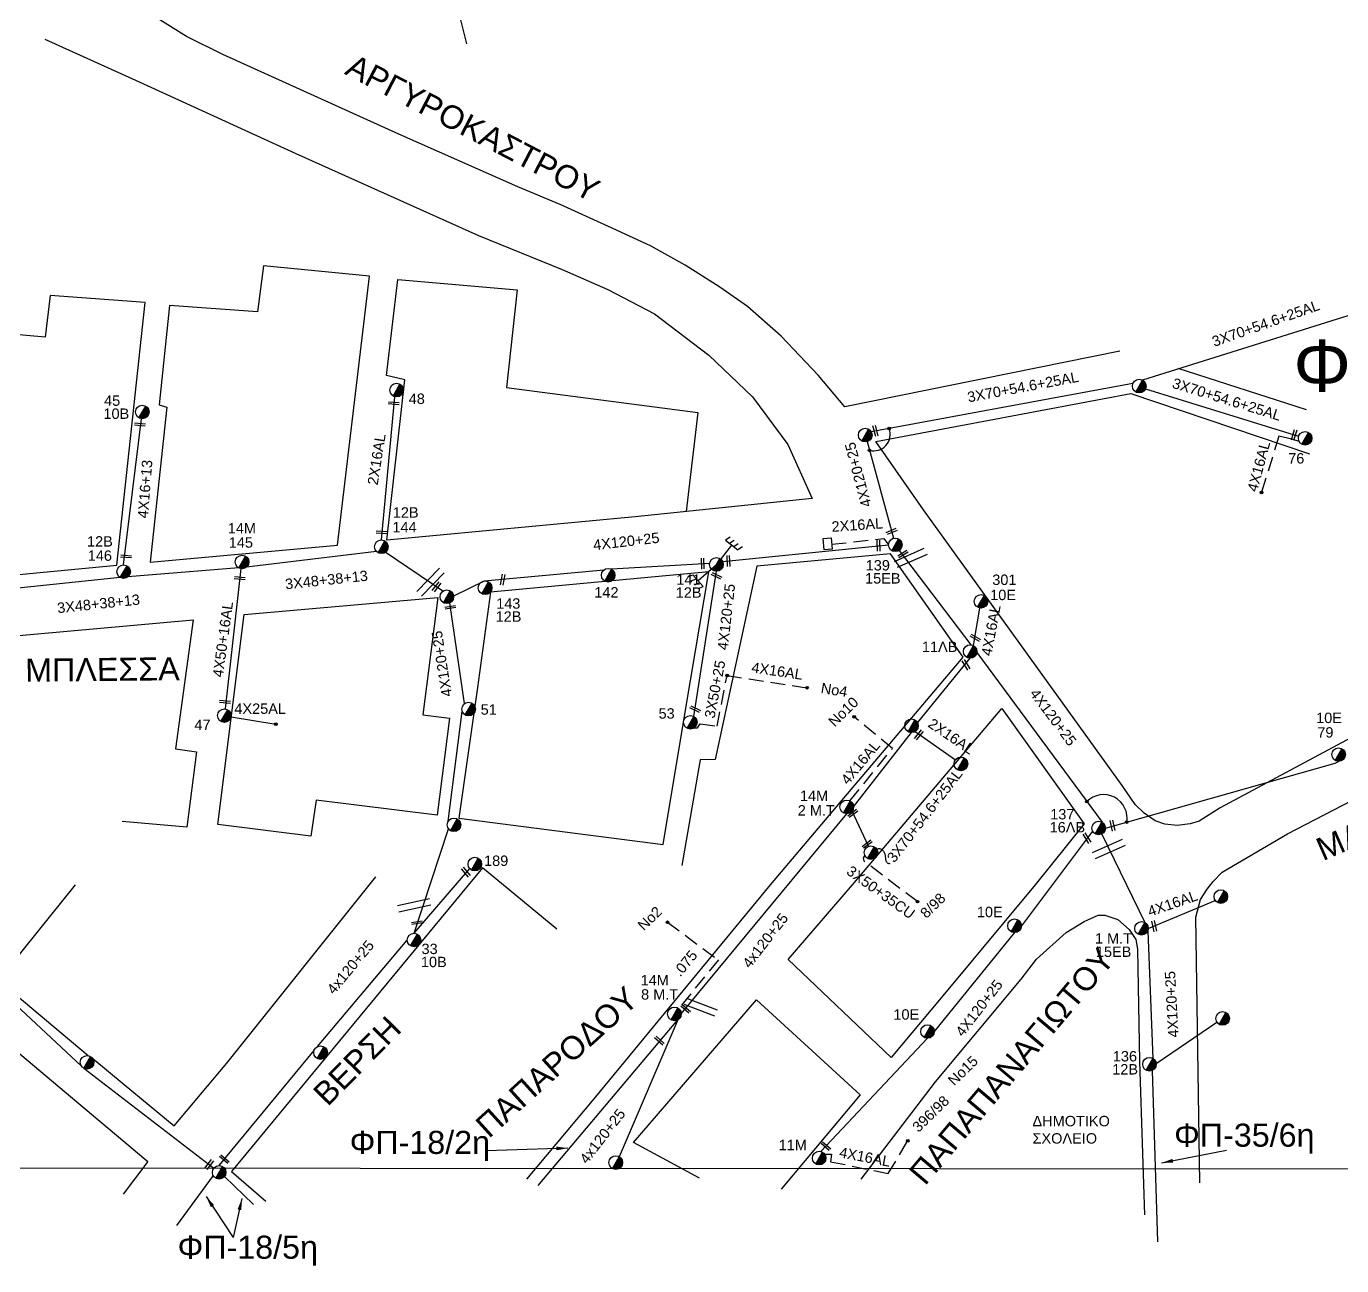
# Model space of a CAD drawing. Header units: millimetres. Extents: x 645 to 3057, y 900 to 1793.
# Drawn here: x 1689.6 to 1917.6, y 900 to 1114.8 of the extents above; entities that cross this region are included whole.
import ezdxf

# ---------------------------------------------------------------- set-up
doc = ezdxf.new("R2010")
doc.units = ezdxf.units.MM
doc.linetypes.add('DASHED', pattern=[19.05, 12.7, -6.35])
for name, color, linetype in [('Άγνωστα', 7, 'Continuous'), ('Γέφυρες Εναέριου Δικτύου', 7, 'Continuous'), ('Γείωση', 7, 'Continuous'), ('Γυμνά εναέρια ΧΤ (1Φ)   2x16AL', 7, 'Continuous'), ('Γυμνά εναέρια ΧΤ (3Φ)   3x50+35CU', 7, 'Continuous'), ('Γυμνά εναέρια ΧΤ (3Φ)   4x50AL', 7, 'Continuous'), ('Γυμνά εναέρια ΧΤ και ΦΟΠ (3Φ)   4x50+16AL', 7, 'Continuous'), ('Εναέρια παροχή ΧΤ 4x16', 7, 'SYN_LINE'), ('Εναέρια παροχή ΧΤ 4x25', 7, 'SYN_LINE'), ('Επιγραφές - Σχήματα', 7, 'Continuous'), ('Επιτοίχιο Κουτί', 7, 'Continuous'), ('Μηχανική τομή', 7, 'Continuous'), ('Στύλος ΦΜ', 7, 'Continuous'), ('Στύλος ΦΜ @ 1', 7, 'Continuous'), ('Συνδέσεις', 7, 'Continuous'), ('Συνεστραμμένα ΧΤ   3x70+54.6+25 AL', 7, 'SYN_LINE'), ('Συνεστραμμένα ΧΤ   4x120+25 AL', 7, 'SYN_LINE'), ('Τομή', 7, 'Continuous'), ('Υπόβαθρο ΔΕΗ', 7, 'Continuous'), ('Υπόγεια καλώδια Παροχών ΧΤ   .075', 7, 'DASHED'), ('Υπόγεια καλώδια Παροχών ΧΤ   4x16AL', 7, 'DASHED')]:
    doc.layers.add(name, color=color, linetype=linetype)
doc.styles.get("Standard").update_dxf_attribs({"font": 'arial.ttf'})
doc.linetypes.add('SYN_LINE', pattern='A,0.5,-0.0001,["/\\/\\/\\/",Standard,S=0.1,R=0,X=0,Y=-0.05],-0.25', length=0.7501)
doc.dimstyles.new('ISO-25', dxfattribs={"dimtxt": 2.5, "dimasz": 2.5, "dimexe": 1.25, "dimexo": 0.625, "dimtad": 1, "dimtxsty": 'Standard', "dimcen": 2.5, "dimadec": 0, "dimazin": 0, "dimtfac": 1, "dimtmove": 0, "dimatfit": 3, "dimfxl": 1, "dimarcsym": 0})

# ---------------------------------------------------------------- blocks, each defined once
blk = doc.blocks.new('ΥΠΑΡΧΩΝ ΤΣΙΜΕΝΤΕΝΙΟΣ ΣΤΥΛΟΣ')
at = {"layer": 'Στύλος ΦΜ'}
blk.add_hatch(color=256, dxfattribs=at).paths.add_polyline_path([(-1.29, -2.28, 0.574793), (2.62, 0, 0.268822), (1.3, 2.27)])
blk.add_line((-1.29, -2.28), (1.3, 2.27), dxfattribs=at)
blk.add_circle((0, 0), 2.62, dxfattribs=at)
at = {"layer": 'Στύλος ΦΜ', "flags": 4}
for tag, p in [('ΑΡΙΘΜΟΣ', (-4.68, 8.05)), ('ΤΥΠΟΣ', (-4.91, 3.03))]:
    blk.add_attdef(tag, p, '', height=4, dxfattribs=at)
blk = doc.blocks.new('_ΣΥΝΔΕΣΗ')
at = {"layer": 'Συνδέσεις', "linetype": 'SYN_LINE', "ltscale": 40}
blk.add_hatch(color=256, dxfattribs=at).paths.add_polyline_path([(0.5, -0.01, 1), (-0.5, -0.01, 1)])
at = {"layer": 'Συνδέσεις'}
blk.add_circle((0, -0.01), 0.5, dxfattribs=at)
blk = doc.blocks.new('ΜΗΧΑΝΙΚΗ ΤΟΜΗ')
at = {"layer": 'Μηχανική τομή', "ltscale": 40}
for p, q in [((-1.89, 0.78), (1.89, 0.78)), ((1.89, 0), (-1.89, 0))]:
    blk.add_line(p, q, dxfattribs=at)
blk = doc.blocks.new('ΤΟΜΗ')
at = {"layer": 'Τομή', "ltscale": 40}
for p, q in [((-5.68, 0), (5.68, 0)), ((5.68, -2.33), (-5.68, -2.33))]:
    blk.add_line(p, q, dxfattribs=at)
blk = doc.blocks.new('ΓΕΙΩΣΗ')
at = {"layer": 'Γείωση', "ltscale": 40}
for p, q in [((-2.34, 11.45), (-3, 9.45)), ((-0.34, 11.45), (-1, 9.45)), ((1.66, 11.45), (1, 9.45)), ((3.66, 11.45), (3, 9.45)), ((0, 9.45), (0, 0))]:
    blk.add_line(p, q, dxfattribs=at)
blk.add_lwpolyline([(-3, 9.45), (3, 9.45)], dxfattribs=at)
blk = doc.blocks.new('ΕΠΙΤΟΙΧΙΟ ΚΟΥΤΙ')
at = {"layer": 'Επιτοίχιο Κουτί', "ltscale": 40}
blk.add_lwpolyline([(-2.06, 1.35), (1.86, 1.35), (1.86, -1.39), (-2.06, -1.39)], close=True, dxfattribs=at)

msp = doc.modelspace()

# ---------------------------------------------------------------- linework, layer by layer
at = {"layer": 'Άγνωστα', "color": 6}
for points in [[(1706.46577, 1021.48743), (1709.5542, 1046.8182)], [(1750.32289, 1023.78753), (1727.77407, 1021.11142)], [(1761.80807, 1016.91426), (1751.83133, 1023.66814)], [(1726.41338, 1020.96972), (1707.21647, 1019.40214)], [(1726.78458, 1020.83526), (1724.05182, 996.52855)], [(1705.88474, 1019.28519), (1686.48943, 1017.28061)]]:
    msp.add_lwpolyline(points, dxfattribs=at)
at = {"layer": 'Άγνωστα', "color": 1}
msp.add_lwpolyline([(1756.80325, 957.64517), (1766.4533, 968.8684)], dxfattribs=at)
at = {"layer": 'Γέφυρες Εναέριου Δικτύου'}
msp.add_arc((1876.3606, 977.5884), 4.07543, 350.2005404, 135.3469699, dxfattribs=at)
at = {"layer": 'Γυμνά εναέρια ΧΤ (1Φ)   2x16AL', "color": 6, "linetype": 'SYN_LINE', "ltscale": 20}
msp.add_lwpolyline([(1751.14833, 1025.80541), (1753.46847, 1050.63642)], dxfattribs=at)
at = {"layer": 'Γυμνά εναέρια ΧΤ (1Φ)   2x16AL', "color": 85, "linetype": 'DASHED', "ltscale": 0.2}
msp.add_lwpolyline([(1829.21446, 1025.0497), (1838.23318, 1026.05133), (1839.06345, 1024.95515)], dxfattribs=at)
at = {"layer": 'Γυμνά εναέρια ΧΤ (1Φ)   2x16AL', "color": 5, "ltscale": 0.2}
msp.add_lwpolyline([(1843.69833, 992.6149), (1850.65937, 987.68082)], dxfattribs=at)
at = {"layer": 'Γυμνά εναέρια ΧΤ (3Φ)   3x50+35CU', "color": 5, "linetype": 'DASHED', "ltscale": 0.2}
msp.add_lwpolyline([(1844.07847, 963.12262), (1834.83843, 970.10954), (1834.72668, 970.71518), (1834.98844, 971.05806)], dxfattribs=at)
at = {"layer": 'Εναέρια παροχή ΧΤ 4x16', "color": 5, "ltscale": 20}
msp.add_lwpolyline([(1853.80864, 1007.49553), (1854.90745, 1013.99711)], dxfattribs=at)
at = {"layer": 'Εναέρια παροχή ΧΤ 4x16', "color": 1, "ltscale": 15}
msp.add_lwpolyline([(1884.10287, 958.4876), (1895.71336, 963.33622)], dxfattribs=at)
at = {"layer": 'Εναέρια παροχή ΧΤ 4x25', "color": 6, "linetype": 'SYN_LINE', "ltscale": 10}
msp.add_lwpolyline([(1725.08174, 995.16307), (1732.8375, 993.88582)], dxfattribs=at)
at = {"layer": 'Επιγραφές - Σχήματα'}
msp.add_lwpolyline([(644.94827, 917.56325), (2950.19274, 916.21517), (2950.19274, 1768.24265), (644.94827, 1768.24265)], close=True, dxfattribs=at)
msp.add_lwpolyline([(1837.00195, 972.27577), (1837.26051, 972.31645), (1837.48469, 972.31183), (1837.67731, 972.26925), (1837.84121, 972.19604), (1837.97923, 972.09954), (1838.09419, 971.98706), (1838.18892, 971.86595), (1838.26627, 971.74355), (1838.32889, 971.62575), (1838.37877, 971.51278), (1838.41773, 971.40345), (1838.44759, 971.29656), (1838.47018, 971.19091), (1838.4873, 971.0853), (1838.50079, 970.97854), (1838.51245, 970.86944), (1838.52405, 970.75727), (1838.53707, 970.64328), (1838.55293, 970.52921), (1838.57305, 970.41677), (1838.59885, 970.30771), (1838.63176, 970.20374), (1838.67318, 970.10661), (1838.72455, 970.01803), (1838.78663, 969.93964), (1838.85758, 969.87264), (1838.93493, 969.81815), (1839.01618, 969.77727), (1839.09885, 969.75111), (1839.18046, 969.74079), (1839.25852, 969.74741), (1839.33054, 969.77207)], dxfattribs=at)
at = {"layer": 'Συνεστραμμένα ΧΤ   3x70+54.6+25 AL', "color": 85, "ltscale": 20}
for points in [[(1930.29218, 1068.30598), (1883.11842, 1053.48951)], [(1881.44597, 1052.92129), (1836.06803, 1044.53417)], [(1883.62046, 1052.01567), (1910.17394, 1043.77029)]]:
    msp.add_lwpolyline(points, dxfattribs=at)
at = {"layer": 'Συνεστραμμένα ΧΤ   3x70+54.6+25 AL', "color": 5, "ltscale": 5}
msp.add_lwpolyline([(1835.60116, 972.72072), (1832.74741, 978.80348)], dxfattribs=at)
at = {"layer": 'Συνεστραμμένα ΧΤ   4x120+25 AL', "color": 85, "linetype": 'SYN_LINE', "ltscale": 20}
for points in [[(1835.34875, 1042.84786), (1839.93058, 1026.09122)], [(1810.29026, 1022.09375), (1839.06345, 1024.95515)], [(1808.06611, 1021.70635), (1791.04916, 1020.7183)], [(1789.69451, 1020.5884), (1768.95553, 1018.68203), (1763.67213, 1016.07008)], [(1805.3029, 995.23047), (1809.23584, 1020.39126)], [(1765.57541, 997.44578), (1763.00147, 1014.89535)], [(1762.72061, 977.04567), (1765.17485, 996.07472)], [(1756.80325, 957.64517), (1762.77288, 975.74307)], [(1778.31607, 913.93636), (1802.53116, 942.64911)], [(1802.53116, 942.64911), (1792.3673, 918.92095)]]:
    msp.add_lwpolyline(points, dxfattribs=at)
at = {"layer": 'Συνεστραμμένα ΧΤ   4x120+25 AL', "color": 5, "linetype": 'SYN_LINE', "ltscale": 20}
for points in [[(1840.93561, 1024.00385), (1853.35868, 1007.64358)], [(1854.39046, 1006.31757), (1876.08041, 976.90069)], [(1844.11063, 994.1231), (1853.22308, 1005.29587)], [(1833.00363, 979.5325), (1843.05476, 992.42352)], [(1876.67262, 975.8788), (1916.51659, 987.09536), (1917.09994, 987.42015)], [(1803.12715, 943.67315), (1831.82587, 978.35914)], [(1874.43999, 975.35495), (1862.10202, 958.94081)], [(1860.92425, 957.76305), (1847.00675, 940.61891)], [(1845.82898, 939.44115), (1827.31863, 919.82649)]]:
    msp.add_lwpolyline(points, dxfattribs=at)
at = {"layer": 'Συνεστραμμένα ΧΤ   4x120+25 AL', "color": 1, "linetype": 'SYN_LINE', "ltscale": 20}
for points in [[(1876.02456, 974.82687), (1883.51066, 959.50949)], [(1884.00306, 958.0131), (1884.89583, 935.96585)], [(1740.07641, 938.00751), (1755.62548, 956.4674)], [(1684.18207, 948.54687), (1699.16631, 934.60261)], [(1723.02659, 917.38341), (1739.48692, 937.31838)], [(1699.5485, 934.2559), (1722.09288, 916.92349)], [(1884.77884, 933.86342), (1885.72661, 904.17905)], [(1721.98083, 915.66386), (1715.63644, 907.01832)], [(1723.96612, 915.49541), (1729.00069, 910.63816)]]:
    msp.add_lwpolyline(points, dxfattribs=at)
at = {"layer": 'Συνεστραμμένα ΧΤ   4x120+25 AL', "color": 1, "linetype": 'SYN_LINE', "ltscale": 15}
msp.add_lwpolyline([(1885.47978, 935.0832), (1896.01377, 942.22217)], dxfattribs=at)
at = {"layer": 'Υπόβαθρο ΔΕΗ'}
for points in [[(1750.32809, 1174.21373), (1765.89324, 1111.81298)], [(1879.15597, 1058.51121), (1831.51754, 1048.90289), (1826.90014, 1054.3392), (1820.45453, 1061.14217), (1814.62081, 1066.24637), (1809.8456, 1069.60809), (1803.8393, 1073.43624), (1797.81904, 1076.79682), (1790.53552, 1080.10765), (1782.16464, 1083.94545), (1774.81208, 1087.01487), (1754.14872, 1096.10575), (1723.6809, 1109.94061), (1717.33125, 1113.03521), (1711.36878, 1116.82608)], [(1692.7912, 1112.5758), (1709.17377, 1105.227), (1736.33694, 1092.79165), (1767.99166, 1078.54099), (1782.4906, 1072.69839), (1790.41919, 1069.21487), (1798.49107, 1064.96784), (1807.92337, 1057.83018), (1815.46986, 1050.62454), (1821.59779, 1042.33816), (1825.84866, 1032.98515), (1795.15111, 1029.82903), (1752.11022, 1025.7871), (1755.22274, 1053.56574), (1752.04185, 1054.32498), (1754.01325, 1070.96546), (1774.68265, 1069.12894), (1772.85529, 1052.2229), (1805.98394, 1047.88702), (1803.98568, 1030.73734)], [(1980.32403, 1078.98998), (1968.09138, 1053.7439), (1961.69707, 1040.8102), (1943.61626, 1004.59278), (1896.5881, 979.3788), (1892.9462, 977.08597), (1891.36712, 976.61308), (1889.12396, 976.33294), (1886.9509, 976.54305), (1885.30359, 977.13835), (1883.38126, 978.43413), (1881.8546, 979.98403), (1879.5646, 983.23142), (1845.13756, 1031.037), (1836.88633, 1042.87311), (1881.05484, 1051.19171), (1912.03453, 1040.74454)], [(1749.09658, 1071.53429), (1730.72828, 1073.2976), (1729.66845, 1065.35605), (1714.38644, 1066.43552), (1712.64873, 1049.21387), (1713.97064, 1048.84242), (1711.08289, 1021.95418), (1743.53282, 1024.90396), (1749.09658, 1071.53429)], [(1911.52828, 1048.38008), (1889.28424, 1055.50105)], [(1776.37284, 915.01206), (1788.34861, 929.29282), (1818.63667, 966.02344), (1852.03958, 1005.49738), (1839.39422, 1023.41288), (1816.2119, 1021.26706), (1809.01788, 987.75994), (1806.42254, 987.7091), (1803.25569, 969.37551)], [(1681.18949, 976.95448), (1685.75751, 1009.0343), (1718.50039, 1011.97404), (1715.44046, 989.63001), (1719.0671, 989.06954), (1717.40379, 976.05475), (1706.23357, 977.03426)], [(1895.35657, 966.62166), (1896.93241, 968.24424), (1908.22553, 974.88253), (1953.10998, 998.10814)], [(1701.11178, 935.93023), (1706.56021, 931.4089), (1715.19675, 924.24179), (1724.37492, 935.13643), (1750.15841, 967.39839)], [(1781.58258, 958.35501), (1768.69658, 968.98341), (1725.17239, 916.33384), (1731.09124, 911.2148)], [(1698.0741, 966.02344), (1684.72722, 949.50786), (1700.31401, 936.4436)], [(1893.02152, 914.40853), (1892.35352, 960.44548), (1893.16269, 963.48806), (1894.33096, 965.29579), (1895.35657, 966.62166)], [(1834.30518, 915.04656), (1847.19554, 931.91826), (1862.06824, 949.66843), (1864.7292, 953.17557), (1869.89681, 957.78336), (1872.98071, 959.67089), (1875.4256, 960.75344), (1876.59248, 960.7812), (1878.81511, 960.03174), (1880.77041, 958.30717), (1881.93728, 956.55843)], [(1881.93728, 956.55843), (1882.21511, 954.89297), (1882.56533, 935.41709), (1883.41977, 908.86586)], [(1806.29304, 915.21312), (1794.87848, 921.40914), (1816.20293, 946.09034), (1834.17609, 929.65115), (1820.47154, 913.28137)], [(1654.17474, 912.35889), (1663.3027, 923.77584), (1679.98722, 943.84761), (1698.36831, 928.41836), (1710.64405, 918.09757), (1706.3903, 912.421)]]:
    msp.add_lwpolyline(points, dxfattribs=at)
for points in [[(1710.1992, 1066.93646), (1693.71605, 1068.16662), (1692.87401, 1060.95764), (1674.71974, 1062.58647), (1672.55895, 1044.86633), (1675.75122, 1044.59098), (1672.55461, 1018.29113), (1705.27943, 1021.46505)], [(1764.58385, 977.60855), (1799.97271, 973.02078), (1803.92389, 996.64172), (1807.91894, 1020.27809), (1770.05193, 1016.77658), (1767.81033, 1000.2494)], [(1760.81763, 978.12564), (1739.83501, 980.71515), (1738.9386, 974.4931), (1722.79577, 976.50078), (1727.33786, 1012.89749), (1760.90591, 1015.82052), (1758.35167, 995.5029), (1762.9802, 994.89882)], [(1832.80042, 966.02344), (1858.6884, 996.6051), (1872.96702, 976.59104), (1864.47017, 966.02344), (1848.17542, 946.42338), (1839.4993, 936.09486), (1821.69297, 953.11552)]]:
    msp.add_lwpolyline(points, close=True, dxfattribs=at)
msp.add_arc((1836.50765, 1044.12306), 2.86898, 254.8373629, 20.1874112, dxfattribs=at)
at = {"layer": 'Υπόγεια καλώδια Παροχών ΧΤ   .075', "color": 85, "ltscale": 0.2}
msp.add_lwpolyline([(1800.74757, 959.54581), (1809.59704, 953.01995), (1802.6952, 944.58468)], dxfattribs=at)
at = {"layer": 'Υπόγεια καλώδια Παροχών ΧΤ   4x16AL', "color": 85, "ltscale": 0.2}
for points in [[(1910.27003, 1042.84751), (1908.97751, 1043.27651), (1906.75031, 1043.80246), (1903.73452, 1034.03342)], [(1805.39295, 993.24386), (1805.94264, 993.22365), (1806.42131, 993.91113), (1809.3532, 993.55245), (1811.09142, 1002.32447)], [(1811.09142, 1002.32447), (1824.94532, 1000.19767)]]:
    msp.add_lwpolyline(points, dxfattribs=at)
at = {"layer": 'Υπόγεια καλώδια Παροχών ΧΤ   4x16AL', "color": 5, "ltscale": 0.2}
for points in [[(1832.37919, 980.57661), (1839.73143, 989.67711), (1833.10166, 995.15999)], [(1828.00971, 919.38143), (1829.1964, 919.34178), (1829.03742, 918.0561), (1839.01347, 915.9871), (1842.39667, 921.66163)]]:
    msp.add_lwpolyline(points, dxfattribs=at)

# ---------------------------------------------------------------- block references
at = {"layer": 'Γείωση'}
for xscale, yscale, zscale, rotation in [(0.4499999999998616, 0.4499999999998616, 0.4499999999998616, 321.6782490481095), (0.4500000000000223, 0.4500000000000223, 0.4500000000000223, 131.3913665608296)]:
    msp.add_blockref('ΓΕΙΩΣΗ', (1809.23811, 1021.56774), dxfattribs=dict(at, xscale=xscale, yscale=yscale, zscale=zscale, rotation=rotation))
at = {"layer": 'Επιτοίχιο Κουτί', "xscale": 0.4999999999999582, "yscale": 0.4999999999999582, "zscale": 0.4999999999999582, "rotation": 94.92834500148624}
msp.add_blockref('ΕΠΙΤΟΙΧΙΟ ΚΟΥΤΙ', (1828.50602, 1025.18149), dxfattribs=at)
at = {"layer": 'Μηχανική τομή'}
for p, xscale, yscale, zscale, rotation in [((1753.26526, 1049.30763), 0.4999999999999551, 0.4999999999999551, 0.4999999999999551, 355.6937070166181), ((1709.27775, 1045.61524), 0.4999999999999551, 0.4999999999999551, 0.4999999999999551, 355.6937070166181), ((1836.98671, 1044.7467), 0.4999999999998826, 0.4999999999998826, 0.4999999999998826, 104.9552922677304), ((1909.56474, 1043.9385), 0.4999999999998105, 0.4999999999998105, 0.4999999999998105, 73.15258208473885), ((1751.1713, 1026.92626), 0.4999999999999551, 0.4999999999999551, 0.4999999999999551, 355.6937070166181), ((1839.69273, 1027.1048), 0.499999999999883, 0.499999999999883, 0.499999999999883, 22.22887043641753), ((1837.52713, 1024.83276), 0.4999999999999127, 0.4999999999999127, 0.4999999999999127, 91.99328651015111), ((1841.66943, 1023.18956), 0.4999999999998769, 0.4999999999998769, 0.4999999999998769, 31.63722734507585), ((1706.88122, 1022.75167), 0.4999999999999551, 0.4999999999999551, 0.4999999999999551, 355.6937070166181), ((1807.04484, 1021.72015), 0.4999999999999127, 0.4999999999999127, 0.4999999999999127, 91.99328651015111), ((1811.49959, 1022.15413), 0.4999999999999127, 0.4999999999999127, 0.4999999999999127, 91.99328651015111), ((1726.58708, 1018.98377), 0.4999999999999551, 0.4999999999999551, 0.4999999999999551, 355.6937070166181), ((1772.35363, 1018.89269), 0.4999999999999671, 0.4999999999999671, 0.4999999999999671, 79.77533815333558), ((1809.14998, 1019.40686), 0.4999999999998864, 0.4999999999998864, 0.4999999999998864, 334.3368039820626), ((1760.86167, 1017.55494), 0.4999999999999483, 0.4999999999999483, 0.4999999999999483, 51.87255322340788), ((1763.1432, 1013.9345), 0.4999999999999551, 0.4999999999999551, 0.4999999999999551, 8.63866089855616), ((1854.02285, 1008.67668), 0.499999999999992, 0.499999999999992, 0.499999999999992, 329.6409827577756), ((1852.348, 1004.06593), 0.4999999999999786, 0.4999999999999786, 0.4999999999999786, 301.1804758845066), ((1724.01846, 997.55305), 0.4999999999999551, 0.4999999999999551, 0.4999999999999551, 355.6937070166181), ((1805.47152, 996.30921), 0.4999999999998527, 0.4999999999998527, 0.4999999999998527, 334.5327712033381), ((1844.46835, 991.8939), 0.4999999999999749, 0.4999999999999749, 0.4999999999999749, 50.71538109555514), ((1833.00783, 978.2484), 0.4999999999999568, 0.4999999999999568, 0.4999999999999568, 37.09173141830854), ((1878.09847, 976.34788), 0.5000000000000316, 0.5000000000000316, 0.5000000000000316, 102.8421619412111), ((1835.50199, 972.93212), 0.4999999999999568, 0.4999999999999568, 0.4999999999999568, 37.09173141830854), ((1873.29118, 974.01372), 0.5000000000001061, 0.5000000000001061, 0.5000000000001061, 301.9922511893172), ((1765.62145, 968.1066), 0.5000000000000617, 0.5000000000000617, 0.5000000000000617, 310.2746263624588), ((1757.34572, 959.28976), 0.499999999999955, 0.499999999999955, 0.499999999999955, 8.638660898556163), ((1884.93912, 958.83263), 0.4999999999999638, 0.4999999999999638, 0.4999999999999638, 281.6290272110313), ((1803.75881, 944.4094), 0.5000000000000302, 0.5000000000000302, 0.5000000000000302, 318.8395181414674), ((1799.22822, 938.88293), 0.5000000000000302, 0.5000000000000302, 0.5000000000000302, 318.8395181414674), ((1828.09535, 920.60898), 0.5000000000000302, 0.5000000000000302, 0.5000000000000302, 318.8395181414674), ((1723.80157, 918.32348), 0.5000000000000606, 0.5000000000000606, 0.5000000000000606, 320.0888646962302), ((1721.44099, 917.42509), 0.4999999999999489, 0.4999999999999489, 0.4999999999999489, 52.53663477238312)]:
    msp.add_blockref('ΜΗΧΑΝΙΚΗ ΤΟΜΗ', p, dxfattribs=dict(at, xscale=xscale, yscale=yscale, zscale=zscale, rotation=rotation))
at = {"layer": 'Στύλος ΦΜ @ 1', "ltscale": 40, "xscale": 0.4499999999998181, "yscale": 0.4499999999998181, "zscale": 0.4499999999998181}
for p in [(1882.53286, 1052.46762), (1835.02816, 1043.98116), (1762.49944, 1015.96077), (1843.05476, 993.60129), (1851.62025, 986.99975), (1763.72691, 976.4337), (1836.02293, 971.62106), (1896.68508, 964.00173), (1896.98873, 942.88291), (1740.60768, 936.95637), (1700.12953, 935.28037), (1791.78174, 917.89906), (1723.02659, 916.20564)]:
    msp.add_blockref('ΥΠΑΡΧΩΝ ΤΣΙΜΕΝΤΕΝΙΟΣ ΣΤΥΛΟΣ', p, dxfattribs=at)
at = {"layer": 'Στύλος ΦΜ @ 1', "ltscale": 40}
ref = msp.add_blockref('ΥΠΑΡΧΩΝ ΤΣΙΜΕΝΤΕΝΙΟΣ ΣΤΥΛΟΣ', (1753.78577, 1051.77065), dxfattribs=dict(at, xscale=0.4499999999998181, yscale=0.4499999999998181, zscale=0.4499999999998181))
ref.add_attrib('ΤΥΠΟΣ', '48', (1755.88682, 1049.37763), dxfattribs={"layer": 'Στύλος ΦΜ', "height": 1.8, "flags": 4})
ref = msp.add_blockref('ΥΠΑΡΧΩΝ ΤΣΙΜΕΝΤΕΝΙΟΣ ΣΤΥΛΟΣ', (1709.69675, 1047.98731), dxfattribs=dict(at, xscale=0.4499999999998181, yscale=0.4499999999998181, zscale=0.4499999999998181))
ref.add_attrib('ΤΥΠΟΣ', '10B', (1702.96297, 1046.7905), dxfattribs={"layer": 'Στύλος ΦΜ', "height": 1.8, "flags": 4})
ref.add_attrib('ΑΡΙΘΜΟΣ', '45', (1703.06952, 1049.05279), dxfattribs={"layer": 'Στύλος ΦΜ', "height": 1.8, "flags": 4})
ref = msp.add_blockref('ΥΠΑΡΧΩΝ ΤΣΙΜΕΝΤΕΝΙΟΣ ΣΤΥΛΟΣ', (1911.29873, 1043.42102), dxfattribs=dict(at, xscale=0.4499999999998181, yscale=0.4499999999998181, zscale=0.4499999999998181))
ref.add_attrib('ΤΥΠΟΣ', '76', (1908.36063, 1039.04986), dxfattribs={"layer": 'Στύλος ΦΜ', "height": 1.8, "flags": 4})
ref = msp.add_blockref('ΥΠΑΡΧΩΝ ΤΣΙΜΕΝΤΕΝΙΟΣ ΣΤΥΛΟΣ', (1751.14833, 1024.62765), dxfattribs=dict(at, xscale=0.4499999999998181, yscale=0.4499999999998181, zscale=0.4499999999998181))
ref.add_attrib('ΤΥΠΟΣ', '12B', (1753.13051, 1029.67196), dxfattribs={"layer": 'Στύλος ΦΜ', "height": 1.8, "flags": 4})
ref.add_attrib('ΑΡΙΘΜΟΣ', '144', (1753.05791, 1027.13311), dxfattribs={"layer": 'Στύλος ΦΜ', "height": 1.8, "flags": 4})
ref = msp.add_blockref('ΥΠΑΡΧΩΝ ΤΣΙΜΕΝΤΕΝΙΟΣ ΣΤΥΛΟΣ', (1726.99441, 1021.99419), dxfattribs=dict(at, xscale=0.4499999999998181, yscale=0.4499999999998181, zscale=0.4499999999998181))
ref.add_attrib('ΤΥΠΟΣ', '14M', (1724.51779, 1026.93077), dxfattribs={"layer": 'Στύλος ΦΜ', "height": 1.8, "flags": 4})
ref.add_attrib('ΑΡΙΘΜΟΣ', '145', (1724.69017, 1024.46217), dxfattribs={"layer": 'Στύλος ΦΜ', "height": 1.8, "flags": 4})
ref = msp.add_blockref('ΥΠΑΡΧΩΝ ΤΣΙΜΕΝΤΕΝΙΟΣ ΣΤΥΛΟΣ', (1706.46577, 1020.30966), dxfattribs=dict(at, xscale=0.4499999999998181, yscale=0.4499999999998181, zscale=0.4499999999998181))
ref.add_attrib('ΤΥΠΟΣ', '12B', (1700.11388, 1024.65408), dxfattribs={"layer": 'Στύλος ΦΜ', "height": 1.8, "flags": 4})
ref.add_attrib('ΑΡΙΘΜΟΣ', '146', (1700.24334, 1022.19652), dxfattribs={"layer": 'Στύλος ΦΜ', "height": 1.8, "flags": 4})
ref = msp.add_blockref('ΥΠΑΡΧΩΝ ΤΣΙΜΕΝΤΕΝΙΟΣ ΣΤΥΛΟΣ', (1840.24122, 1024.95515), dxfattribs=dict(at, xscale=0.4499999999998181, yscale=0.4499999999998181, zscale=0.4499999999998181))
ref.add_attrib('ΤΥΠΟΣ', '15EB', (1835.00644, 1018.25055), dxfattribs={"layer": 'Στύλος ΦΜ', "height": 1.8, "flags": 4})
ref.add_attrib('ΑΡΙΘΜΟΣ', '139', (1835.11299, 1020.51284), dxfattribs={"layer": 'Στύλος ΦΜ', "height": 1.8, "flags": 4})
ref = msp.add_blockref('ΥΠΑΡΧΩΝ ΤΣΙΜΕΝΤΕΝΙΟΣ ΣΤΥΛΟΣ', (1809.23584, 1021.56903), dxfattribs=dict(at, xscale=0.4499999999998181, yscale=0.4499999999998181, zscale=0.4499999999998181))
ref.add_attrib('ΤΥΠΟΣ', '12B', (1802.17494, 1015.784), dxfattribs={"layer": 'Στύλος ΦΜ', "height": 1.8, "flags": 4})
ref.add_attrib('ΑΡΙΘΜΟΣ', '141', (1802.28149, 1018.04628), dxfattribs={"layer": 'Στύλος ΦΜ', "height": 1.8, "flags": 4})
ref = msp.add_blockref('ΥΠΑΡΧΩΝ ΤΣΙΜΕΝΤΕΝΙΟΣ ΣΤΥΛΟΣ', (1790.4636, 1019.69641), dxfattribs=dict(at, xscale=0.4499999999998181, yscale=0.4499999999998181, zscale=0.4499999999998181))
ref.add_attrib('ΤΥΠΟΣ', '142', (1788.0615, 1015.82383), dxfattribs={"layer": 'Στύλος ΦΜ', "height": 1.8, "flags": 4})
ref = msp.add_blockref('ΥΠΑΡΧΩΝ ΤΣΙΜΕΝΤΕΝΙΟΣ ΣΤΥΛΟΣ', (1855.10372, 1015.15841), dxfattribs=dict(at, xscale=0.4499999999998181, yscale=0.4499999999998181, zscale=0.4499999999998181))
ref.add_attrib('ΤΥΠΟΣ', '10E', (1856.69473, 1015.37765), dxfattribs={"layer": 'Στύλος ΦΜ', "height": 1.8, "flags": 4})
ref.add_attrib('ΑΡΙΘΜΟΣ', '301', (1857.05677, 1018.01161), dxfattribs={"layer": 'Στύλος ΦΜ', "height": 1.8, "flags": 4})
ref = msp.add_blockref('ΥΠΑΡΧΩΝ ΤΣΙΜΕΝΤΕΝΙΟΣ ΣΤΥΛΟΣ', (1769.12668, 1017.51676), dxfattribs=dict(at, xscale=0.4499999999998181, yscale=0.4499999999998181, zscale=0.4499999999998181))
ref.add_attrib('ΤΥΠΟΣ', '12B', (1770.94886, 1011.63482), dxfattribs={"layer": 'Στύλος ΦΜ', "height": 1.8, "flags": 4})
ref.add_attrib('ΑΡΙΘΜΟΣ', '143', (1771.05541, 1013.89711), dxfattribs={"layer": 'Στύλος ΦΜ', "height": 1.8, "flags": 4})
ref = msp.add_blockref('ΥΠΑΡΧΩΝ ΤΣΙΜΕΝΤΕΝΙΟΣ ΣΤΥΛΟΣ', (1853.22308, 1006.47364), dxfattribs=dict(at, xscale=0.4499999999998181, yscale=0.4499999999998181, zscale=0.4499999999998181))
ref.add_attrib('ΤΥΠΟΣ', '11ΛB', (1844.8542, 1006.38957), dxfattribs={"layer": 'Στύλος ΦΜ', "height": 1.8, "flags": 4})
ref = msp.add_blockref('ΥΠΑΡΧΩΝ ΤΣΙΜΕΝΤΕΝΙΟΣ ΣΤΥΛΟΣ', (1766.27408, 996.49762), dxfattribs=dict(at, xscale=0.4499999999998181, yscale=0.4499999999998181, zscale=0.4499999999998181))
ref.add_attrib('ΤΥΠΟΣ', '51', (1768.35935, 995.51727), dxfattribs={"layer": 'Στύλος ΦΜ', "height": 1.8, "flags": 4})
ref = msp.add_blockref('ΥΠΑΡΧΩΝ ΤΣΙΜΕΝΤΕΝΙΟΣ ΣΤΥΛΟΣ', (1804.71734, 994.20858), dxfattribs=dict(at, xscale=0.4499999999998181, yscale=0.4499999999998181, zscale=0.4499999999998181))
ref.add_attrib('ΤΥΠΟΣ', '53', (1799.19959, 994.84413), dxfattribs={"layer": 'Στύλος ΦΜ', "height": 1.8, "flags": 4})
ref = msp.add_blockref('ΥΠΑΡΧΩΝ ΤΣΙΜΕΝΤΕΝΙΟΣ ΣΤΥΛΟΣ', (1723.92024, 995.35816), dxfattribs=dict(at, xscale=0.4499999999998181, yscale=0.4499999999998181, zscale=0.4499999999998181))
ref.add_attrib('ΤΥΠΟΣ', '47', (1718.73565, 992.87095), dxfattribs={"layer": 'Στύλος ΦΜ', "height": 1.8, "flags": 4})
ref = msp.add_blockref('ΥΠΑΡΧΩΝ ΤΣΙΜΕΝΤΕΝΙΟΣ ΣΤΥΛΟΣ', (1917.09994, 988.59792), dxfattribs=dict(at, xscale=0.4499999999998181, yscale=0.4499999999998181, zscale=0.4499999999998181))
ref.add_attrib('ΤΥΠΟΣ', '10E', (1913.20761, 994.07458), dxfattribs={"layer": 'Στύλος ΦΜ', "height": 1.8, "flags": 4})
ref.add_attrib('ΑΡΙΘΜΟΣ', '79', (1913.40946, 991.55367), dxfattribs={"layer": 'Στύλος ΦΜ', "height": 1.8, "flags": 4})
ref = msp.add_blockref('ΥΠΑΡΧΩΝ ΤΣΙΜΕΝΤΕΝΙΟΣ ΣΤΥΛΟΣ', (1831.82587, 979.53691), dxfattribs=dict(at, xscale=0.4499999999998181, yscale=0.4499999999998181, zscale=0.4499999999998181))
ref.add_attrib('ΤΥΠΟΣ', '14M', (1823.71524, 980.56685), dxfattribs={"layer": 'Στύλος ΦΜ', "height": 1.8, "flags": 4})
ref.add_attrib('ΑΡΙΘΜΟΣ', '2 M.T', (1823.33342, 978.04584), dxfattribs={"layer": 'Στύλος ΦΜ', "height": 1.8, "flags": 4})
ref = msp.add_blockref('ΥΠΑΡΧΩΝ ΤΣΙΜΕΝΤΕΝΙΟΣ ΣΤΥΛΟΣ', (1875.49485, 975.8788), dxfattribs=dict(at, xscale=0.4499999999998181, yscale=0.4499999999998181, zscale=0.4499999999998181))
ref.add_attrib('ΤΥΠΟΣ', '16ΛB', (1866.99878, 975.11095), dxfattribs={"layer": 'Στύλος ΦΜ', "height": 1.8, "flags": 4})
ref.add_attrib('ΑΡΙΘΜΟΣ', '137', (1867.10533, 977.37323), dxfattribs={"layer": 'Στύλος ΦΜ', "height": 1.8, "flags": 4})
ref = msp.add_blockref('ΥΠΑΡΧΩΝ ΤΣΙΜΕΝΤΕΝΙΟΣ ΣΤΥΛΟΣ', (1767.3506, 969.63128), dxfattribs=dict(at, xscale=0.4499999999998181, yscale=0.4499999999998181, zscale=0.4499999999998181))
ref.add_attrib('ΤΥΠΟΣ', '189', (1768.94988, 969.3162), dxfattribs={"layer": 'Στύλος ΦΜ', "height": 1.8, "flags": 4})
ref = msp.add_blockref('ΥΠΑΡΧΩΝ ΤΣΙΜΕΝΤΕΝΙΟΣ ΣΤΥΛΟΣ', (1860.92425, 958.94081), dxfattribs=dict(at, xscale=0.4499999999998181, yscale=0.4499999999998181, zscale=0.4499999999998181))
ref.add_attrib('ΤΥΠΟΣ', '10E', (1854.38843, 960.43133), dxfattribs={"layer": 'Στύλος ΦΜ', "height": 1.8, "flags": 4})
ref = msp.add_blockref('ΥΠΑΡΧΩΝ ΤΣΙΜΕΝΤΕΝΙΟΣ ΣΤΥΛΟΣ', (1882.9251, 958.4876), dxfattribs=dict(at, xscale=0.4499999999998181, yscale=0.4499999999998181, zscale=0.4499999999998181))
ref.add_attrib('ΤΥΠΟΣ', '15EB', (1875.01659, 953.53833), dxfattribs={"layer": 'Στύλος ΦΜ', "height": 1.8, "flags": 4})
ref.add_attrib('ΑΡΙΘΜΟΣ', '1 M.T', (1874.85469, 955.85418), dxfattribs={"layer": 'Στύλος ΦΜ', "height": 1.8, "flags": 4})
ref = msp.add_blockref('ΥΠΑΡΧΩΝ ΤΣΙΜΕΝΤΕΝΙΟΣ ΣΤΥΛΟΣ', (1756.80325, 956.4674), dxfattribs=dict(at, xscale=0.4499999999998181, yscale=0.4499999999998181, zscale=0.4499999999998181))
ref.add_attrib('ΤΥΠΟΣ', '10B', (1757.99839, 951.76917), dxfattribs={"layer": 'Στύλος ΦΜ', "height": 1.8, "flags": 4})
ref.add_attrib('ΑΡΙΘΜΟΣ', '33', (1758.10494, 954.03145), dxfattribs={"layer": 'Στύλος ΦΜ', "height": 1.8, "flags": 4})
ref = msp.add_blockref('ΥΠΑΡΧΩΝ ΤΣΙΜΕΝΤΕΝΙΟΣ ΣΤΥΛΟΣ', (1801.94938, 943.67315), dxfattribs=dict(at, xscale=0.4499999999998181, yscale=0.4499999999998181, zscale=0.4499999999998181))
ref.add_attrib('ΤΥΠΟΣ', '14M', (1796.08988, 948.60033), dxfattribs={"layer": 'Στύλος ΦΜ', "height": 1.8, "flags": 4})
ref.add_attrib('ΑΡΙΘΜΟΣ', '8 M.T', (1796.1718, 946.14484), dxfattribs={"layer": 'Στύλος ΦΜ', "height": 1.8, "flags": 4})
ref = msp.add_blockref('ΥΠΑΡΧΩΝ ΤΣΙΜΕΝΤΕΝΙΟΣ ΣΤΥΛΟΣ', (1845.82898, 940.61891), dxfattribs=dict(at, xscale=0.4499999999998181, yscale=0.4499999999998181, zscale=0.4499999999998181))
ref.add_attrib('ΤΥΠΟΣ', '10E', (1839.91245, 942.67192), dxfattribs={"layer": 'Στύλος ΦΜ', "height": 1.8, "flags": 4})
ref = msp.add_blockref('ΥΠΑΡΧΩΝ ΤΣΙΜΕΝΤΕΝΙΟΣ ΣΤΥΛΟΣ', (1884.31027, 934.94396), dxfattribs=dict(at, xscale=0.4499999999998181, yscale=0.4499999999998181, zscale=0.4499999999998181))
ref.add_attrib('ΤΥΠΟΣ', '12B', (1877.85491, 933.16268), dxfattribs={"layer": 'Στύλος ΦΜ', "height": 1.8, "flags": 4})
ref.add_attrib('ΑΡΙΘΜΟΣ', '136', (1877.96146, 935.42497), dxfattribs={"layer": 'Στύλος ΦΜ', "height": 1.8, "flags": 4})
ref = msp.add_blockref('ΥΠΑΡΧΩΝ ΤΣΙΜΕΝΤΕΝΙΟΣ ΣΤΥΛΟΣ', (1827.04518, 918.68091), dxfattribs=dict(at, xscale=0.4499999999998181, yscale=0.4499999999998181, zscale=0.4499999999998181))
ref.add_attrib('ΤΥΠΟΣ', '11M', (1820.02074, 920.05147), dxfattribs={"layer": 'Στύλος ΦΜ', "height": 1.8, "flags": 4})
at = {"layer": 'Συνδέσεις', "xscale": 0.4499999999998181, "yscale": 0.4499999999998181, "zscale": 0.4499999999998181}
for p in [(1839.20038, 1045.11312), (1835.75724, 1041.35395), (1903.73596, 1034.03863), (1811.09286, 1002.32968), (1824.94676, 1000.20287), (1833.10311, 995.16519), (1732.83894, 993.89102), (1873.46144, 980.45265), (1880.38131, 976.92284), (1844.07991, 963.12783), (1800.74902, 959.55101), (1842.39811, 921.66683)]:
    msp.add_blockref('_ΣΥΝΔΕΣΗ', p, dxfattribs=at)
at = {"layer": 'Τομή'}
for p, xscale, yscale, zscale, rotation in [((1842.68028, 1023.22179), 0.5000000000000583, 0.5000000000000583, 0.5000000000000583, 23.92576148034286), ((1760.07847, 1018.08514), 0.4999999999999824, 0.4999999999999824, 0.4999999999999824, 225.9395262217119), ((1877.02916, 972.77136), 0.5000000000000583, 0.5000000000000583, 0.5000000000000583, 23.92576148034286), ((1756.70652, 963.04203), 0.5000000000000095, 0.5000000000000095, 0.5000000000000095, 12.51784914495651), ((1806.69098, 945.37834), 0.5, 0.5, 0.5, 339.4788094349404)]:
    msp.add_blockref('ΤΟΜΗ', p, dxfattribs=dict(at, xscale=xscale, yscale=yscale, zscale=zscale, rotation=rotation))

# ---------------------------------------------------------------- texts
at = {"layer": 'Γυμνά εναέρια ΧΤ (1Φ)   2x16AL', "color": 7, "ltscale": 0.2, "char_height": 1.8, "width": 30, "attachment_point": 1}
for insert, rotation in [((1748.71606, 1035.49973), 80.9525152), ((1829.13051, 1028.9958), 3.9547206), ((1846.74964, 995.02866), 326.0274927)]:
    msp.add_mtext('2X16AL', dxfattribs=dict(at, insert=insert, rotation=rotation))
at = {"layer": 'Γυμνά εναέρια ΧΤ (3Φ)   3x50+35CU', "color": 7, "ltscale": 0.2, "insert": (1832.66655, 969.48962), "char_height": 1.8, "width": 30, "attachment_point": 1, "rotation": 324.3480768}
msp.add_mtext('3X50+35CU', dxfattribs=at)
at = {"layer": 'Γυμνά εναέρια ΧΤ (3Φ)   4x50AL', "color": 7, "ltscale": 0.2, "char_height": 1.8, "width": 30, "attachment_point": 1}
for insert, rotation in [((1834.40121, 1031.29146), 104.8191851), ((1787.76933, 1025.80459), 6.6114992), ((1809.39059, 1006.8452), 83.4615793), ((1761.62381, 998.4992), 98.9642056)]:
    msp.add_mtext('4Χ120+25', dxfattribs=dict(at, insert=insert, rotation=rotation))
at = {"layer": 'Γυμνά εναέρια ΧΤ και ΦΟΠ (3Φ)   4x50+16AL', "color": 7, "ltscale": 0.2, "char_height": 1.8, "width": 30, "attachment_point": 1}
for s, insert, rotation in [('4X50+16AL', (1721.87865, 1002.15307), 82.2483796), ('4X120+25', (1864.89755, 1000.25093), 306.6841133), ('4x120+25', (1813.59698, 952.53967), 52.3713864), ('4X120+25', (1887.56955, 939.52071), 93.0963052), ('4X120+25', (1850.52783, 940.67236), 52.3713864), ('4x120+25', (1785.36379, 918.62633), 52.3713864)]:
    msp.add_mtext(s, dxfattribs=dict(at, insert=insert, rotation=rotation))
at = {"layer": 'Εναέρια παροχή ΧΤ 4x16', "color": 7, "ltscale": 20, "char_height": 1.8, "width": 30, "attachment_point": 1}
for insert, rotation in [((1855.12746, 1005.90974), 79.4992624), ((1883.78909, 962.2059), 18.9900572)]:
    msp.add_mtext('4X16AL', dxfattribs=dict(at, insert=insert, rotation=rotation))
at = {"layer": 'Εναέρια παροχή ΧΤ 4x25', "color": 7, "ltscale": 20, "insert": (1725.6583, 997.46713), "char_height": 1.8, "width": 30, "attachment_point": 1}
msp.add_mtext('4X25AL', dxfattribs=at)
at = {"layer": 'Επιγραφές - Σχήματα', "char_height": 4, "width": 69.9753744, "attachment_point": 1}
for s, insert, rotation in [('ΑΡΓΥΡΟΚΑΣΤΡΟΥ', (1746.45383, 1110.17449), 332.4946356), ('ΜΠΛΕΣΣΑ', (1689.37638, 1005.22838), 0.5744813), ('ΜΑΥΡΑΓΑΝΗ', (1912.76819, 973.78463), 23.6116825), ('ΠΑΠΑΠΑΝΑΓΙΩΤΟΥ', (1842.33608, 916.33941), 49.8213321), ('ΠΑΠΑΡΟΔΟΥ', (1767.09996, 924.9279), 42.2027111), ('ΒΕΡΣΗ', (1738.97048, 930.2813), 45.5671772)]:
    msp.add_mtext(s, dxfattribs=dict(at, insert=insert, rotation=rotation))
at = {"layer": 'Επιγραφές - Σχήματα', "width": 69.9753744, "attachment_point": 1}
for s, insert, char_height in [('ΦΠ-64', (1909.23998, 1060.516), 9), ('ΔΗΜΟΤΙΚΟ\\PΣΧΟΛΕΙΟ', (1864.03291, 925.99353), 1.8), ('ΦΠ-18/2η', (1745.64721, 923.39917), 4), ('ΦΠ-35/6η', (1888.58188, 924.65403), 4), ('ΦΠ-18/5η', (1715.81189, 905.23586), 4)]:
    msp.add_mtext(s, dxfattribs=dict(at, insert=insert, char_height=char_height))
at = {"layer": 'Επιγραφές - Σχήματα', "color": 7, "ltscale": 0.2, "char_height": 1.8, "width": 30, "attachment_point": 1}
for s, insert, rotation in [('4X16+13', (1708.86565, 1029.64312), 85.4888681), ('3X48+38+13', (1734.36871, 1019.0346), 6.0373325), ('3X48+38+13', (1694.85688, 1014.89597), 6.0373325), ('3X50+25', (1807.13365, 995.12184), 79.1438131), ('4x120+25', (1741.53378, 948.0625), 50.3241947)]:
    msp.add_mtext(s, dxfattribs=dict(at, insert=insert, rotation=rotation))
at = {"layer": 'Επιγραφές - Σχήματα', "ltscale": 0.2, "char_height": 1.8, "width": 30, "attachment_point": 1}
for s, insert, rotation in [('No4', (1827.52331, 1001.07135), 350.8993014), ('No10', (1828.46481, 994.57276), 44.3580254), ('8/98', (1844.37126, 961.39247), 44.3580254), ('No2', (1795.39849, 959.25791), 44.3580254), ('No15', (1849.19547, 932.38315), 44.3580254), ('396/98', (1843.00949, 924.31079), 44.3580254)]:
    msp.add_mtext(s, dxfattribs=dict(at, insert=insert, rotation=rotation))
at = {"layer": 'Συνεστραμμένα ΧΤ   3x70+54.6+25 AL', "color": 7, "ltscale": 20, "char_height": 1.8, "width": 30, "attachment_point": 1}
for insert, rotation in [((1894.9375, 1060.95594), 19.3486854), ((1852.60441, 1051.40786), 10.6102767), ((1888.64134, 1053.92613), 342.8445637), ((1838.64369, 970.83554), 52.388995)]:
    msp.add_mtext('3X70+54.6+25AL', dxfattribs=dict(at, insert=insert, rotation=rotation))
at = {"layer": 'Υπόγεια καλώδια Παροχών ΧΤ   .075', "color": 7, "ltscale": 0.2, "insert": (1801.58336, 951.11356), "char_height": 1.8, "width": 30, "attachment_point": 1, "rotation": 50.8571276}
msp.add_mtext('.075', dxfattribs=at)
at = {"layer": 'Υπόγεια καλώδια Παροχών ΧΤ   4x16AL', "color": 7, "ltscale": 0.2, "char_height": 1.8, "width": 30, "attachment_point": 1}
for insert, rotation in [((1901.22213, 1034.47964), 75.0557199), ((1815.47235, 1004.64363), 351.6454104), ((1830.64628, 984.3892), 50.3303209), ((1830.75556, 920.613), 349.1764856)]:
    msp.add_mtext('4X16AL', dxfattribs=dict(at, insert=insert, rotation=rotation))

# ---------------------------------------------------------------- leaders
at = {"layer": 'Επιγραφές - Σχήματα', "ltscale": 40}
for points in [[(1783.49721, 920.40875), (1769.3466, 919.94868)], [(1886.3916, 917.83177), (1897.69122, 920.04288)], [(1720.75885, 912.02182), (1725.47572, 904.89081)], [(1726.97131, 911.67677), (1725.47572, 904.89081)]]:
    msp.add_leader(points, dimstyle='ISO-25', override={"dimasz": 2, "dimtad": 0}, dxfattribs=at)

doc.saveas('drawing.dxf')
